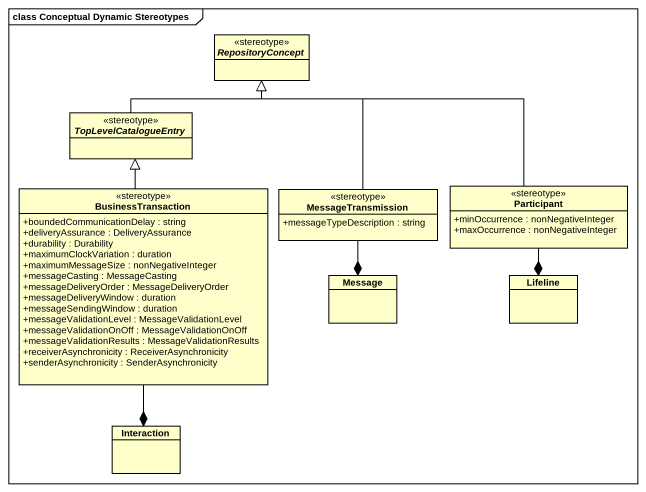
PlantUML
@startuml
mainframe class Conceptual Dynamic Stereotypes
hide circle
hide empty members
skinparam classAttributeIconSize 0
abstract class RepositoryConcept <<stereotype>>
abstract class TopLevelCatalogueEntry <<stereotype>>
class BusinessTransaction <<stereotype>> {
  +boundedCommunicationDelay : string
  +deliveryAssurance : DeliveryAssurance
  +durability : Durability
  +maximumClockVariation : duration
  +maximumMessageSize : nonNegativeInteger
  +messageCasting : MessageCasting
  +messageDeliveryOrder : MessageDeliveryOrder
  +messageDeliveryWindow : duration
  +messageSendingWindow : duration
  +messageValidationLevel : MessageValidationLevel
  +messageValidationOnOff : MessageValidationOnOff
  +messageValidationResults : MessageValidationResults
  +receiverAsynchronicity : ReceiverAsynchronicity
  +senderAsynchronicity : SenderAsynchronicity
}
class MessageTransmission <<stereotype>> {
  +messageTypeDescription : string
}
class "Participant" as Participant_ <<stereotype>> {
  +minOccurrence : nonNegativeInteger
  +maxOccurrence : nonNegativeInteger
}
class Message
class Lifeline
class Interaction
TopLevelCatalogueEntry -right-|> RepositoryConcept
BusinessTransaction -up-|> TopLevelCatalogueEntry
BusinessTransaction --* Interaction
MessageTransmission -up-|> RepositoryConcept
MessageTransmission --* Message
Participant_ -left-|> RepositoryConcept
Participant_ --* Lifeline
@enduml
